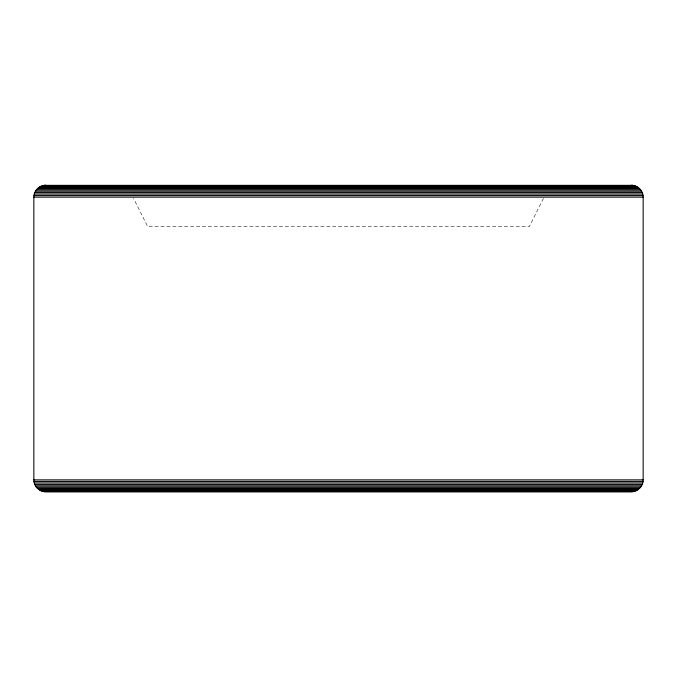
<?xml version="1.0" encoding="UTF-8"?>
<svg xmlns="http://www.w3.org/2000/svg" width="677" height="677" viewBox="0 0 677 677"><rect width="100%" height="100%" fill="white"/><g stroke="black" fill="none" stroke-linecap="round" stroke-linejoin="round"><path stroke-width="0.51" stroke-dasharray="3.38 2.54" d="M543.428 198.429L529.262 226.702L147.738 226.702L133.572 198.429"/><path stroke-width="1.02" d="M631.26 185.244C637.616 185.109 643.285 190.77 643.15 197.125L643.15 479.875C643.285 486.23 637.616 491.891 631.26 491.756L45.74 491.756C39.384 491.891 33.715 486.23 33.85 479.875L33.85 197.125C33.715 190.77 39.384 185.109 45.74 185.244M44.183 185.346L632.817 185.346M42.659 185.642L634.341 185.642M41.187 186.141L635.813 186.141M39.791 186.835L637.209 186.835M38.496 187.698L638.504 187.698M37.328 188.722L639.672 188.722M36.304 189.89L640.696 189.89M35.441 191.185L641.559 191.185M34.755 192.581L642.245 192.581M34.256 194.054L642.744 194.054M33.952 195.577L643.048 195.577M33.85 197.125L643.15 197.125M33.85 479.875L643.15 479.875M33.952 481.423L643.048 481.423M34.256 482.946L642.744 482.946M34.755 484.419L642.245 484.419M35.441 485.815L641.559 485.815M36.304 487.11L640.696 487.11M37.328 488.278L639.672 488.278M38.496 489.302L638.504 489.302M39.791 490.165L637.209 490.165M41.187 490.859L635.813 490.859M42.659 491.358L634.341 491.358M44.183 491.654L632.817 491.654"/></g></svg>
